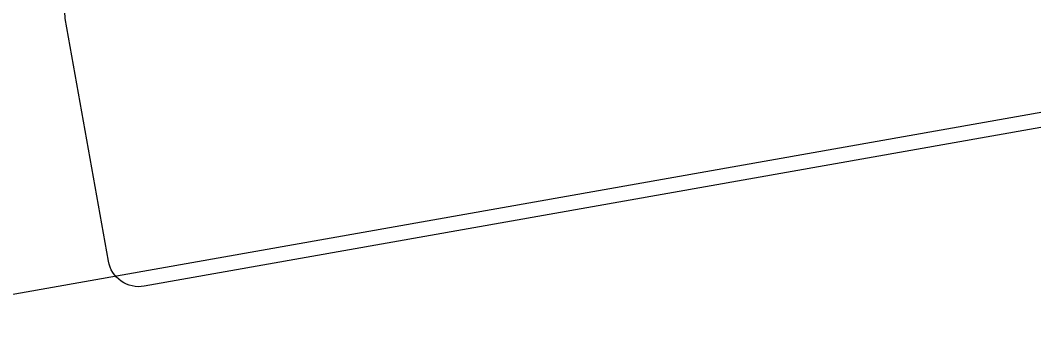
# Model space of a CAD drawing. Header units: millimetres. Extents: x -391859 to 9713180, y -178574 to 166066.
# Drawn here: x -194448.04 to -194438.03, y 106325.97 to 106329.16 of the extents above; entities that cross this region are included whole.
import ezdxf
from ezdxf import colors
from ezdxf.entities.mleader import LeaderData, LeaderLine
from ezdxf.math import Vec2, Vec3

# ---------------------------------------------------------------- set-up
doc = ezdxf.new("R2010")
doc.units = ezdxf.units.MM
doc.header["$MEASUREMENT"] = 0
doc.layers.get('0').update_dxf_attribs({"lineweight": 9})
for name, color, linetype, lineweight in [('_АР ТЕКСТ', 7, 'Continuous', 25), ('АР_Отметки', 7, 'Continuous', 15), ('АР_Размеры', 7, 'Continuous', 9), ('АР_Сущ Несущая стена', 7, 'Continuous', 30)]:
    doc.layers.add(name, color=color, linetype=linetype, lineweight=lineweight)
doc.styles.add('ISOCPEUR', font='isocpeur.ttf', dxfattribs={"width": 0.7})

# ---------------------------------------------------------------- blocks, each defined once
blk = doc.blocks.new('_DotSmall')
at = {"color": 0, "linetype": 'ByBlock', "const_width": 0.5}
blk.add_lwpolyline([(-0.0625, 0, 1), (0.0625, 0, 1)], format="xyb", close=True, dxfattribs=at)

msp = doc.modelspace()

# ---------------------------------------------------------------- linework, layer by layer
at = {"layer": 'АР_Размеры', "lineweight": 0, "ltscale": 100, "transparency": 33554687}
for points in [[(-194468.136, 106360.88), (-194462.352, 106328.244, 0.414326), (-194461.716, 106327.8), (-194460.395, 106328.034, 0.410627), (-194459.949, 106328.663), (-194460.068, 106329.33, 0.492552), (-194460.332, 106329.531), (-194460.83, 106329.442, -0.441111), (-194461.113, 106329.64), (-194461.381, 106331.494, -0.208057), (-194461.101, 106332.35, -0.000016), (-194459.173, 106335.105, -0.439819), (-194457.73, 106335.361, -0.000016), (-194454.973, 106333.436, -0.208057), (-194454.416, 106332.729), (-194454.03, 106330.895, -0.441111), (-194454.228, 106330.613), (-194454.726, 106330.524, 0.492552), (-194454.905, 106330.245), (-194454.787, 106329.578, 0.410627), (-194454.152, 106329.14), (-194452.832, 106329.374, 0.414326), (-194452.387, 106330.01), (-194458.172, 106362.646, 0.523933)], [(-194468.136, 106360.88), (-194462.352, 106328.244, 0.414326), (-194461.716, 106327.8), (-194460.395, 106328.034, 0.410627), (-194459.949, 106328.663), (-194460.068, 106329.33, 0.492552), (-194460.332, 106329.531), (-194460.83, 106329.442, -0.441111), (-194461.113, 106329.64), (-194461.381, 106331.494, -0.208057), (-194461.101, 106332.35, -0.000016), (-194459.173, 106335.105, -0.439819), (-194457.73, 106335.361, -0.000016), (-194454.973, 106333.436, -0.208057), (-194454.416, 106332.729), (-194454.03, 106330.895, -0.441111), (-194454.228, 106330.613), (-194454.726, 106330.524, 0.492552), (-194454.905, 106330.245), (-194454.787, 106329.578, 0.410627), (-194454.152, 106329.14), (-194452.832, 106329.374, 0.414326), (-194452.387, 106330.01), (-194458.172, 106362.646, 0.523933)], [(-194468.136, 106360.88), (-194462.352, 106328.244, 0.414326), (-194461.716, 106327.8), (-194460.395, 106328.034, 0.410627), (-194459.949, 106328.663), (-194460.068, 106329.33, 0.492552), (-194460.332, 106329.531), (-194460.83, 106329.442, -0.441111), (-194461.113, 106329.64), (-194461.381, 106331.494, -0.208057), (-194461.101, 106332.35, -0.000016), (-194459.173, 106335.105, -0.439819), (-194457.73, 106335.361, -0.000016), (-194454.973, 106333.436, -0.208057), (-194454.416, 106332.729), (-194454.03, 106330.895, -0.441111), (-194454.228, 106330.613), (-194454.726, 106330.524, 0.492552), (-194454.905, 106330.245), (-194454.787, 106329.578, 0.410627), (-194454.152, 106329.14), (-194452.832, 106329.374, 0.414326), (-194452.387, 106330.01), (-194458.172, 106362.646, 0.523933)], [(-194468.136, 106360.88), (-194462.352, 106328.244, 0.414326), (-194461.716, 106327.8), (-194460.395, 106328.034, 0.410627), (-194459.949, 106328.663), (-194460.068, 106329.33, 0.492552), (-194460.332, 106329.531), (-194460.83, 106329.442, -0.441111), (-194461.113, 106329.64), (-194461.381, 106331.494, -0.208057), (-194461.101, 106332.35, -0.000016), (-194459.173, 106335.105, -0.439819), (-194457.73, 106335.361, -0.000016), (-194454.973, 106333.436, -0.208057), (-194454.416, 106332.729), (-194454.03, 106330.895, -0.441111), (-194454.228, 106330.613), (-194454.726, 106330.524, 0.492552), (-194454.905, 106330.245), (-194454.787, 106329.578, 0.410627), (-194454.152, 106329.14), (-194452.832, 106329.374, 0.414326), (-194452.387, 106330.01), (-194458.172, 106362.646, 0.523933)], [(-194468.136, 106360.88), (-194462.352, 106328.244, 0.414326), (-194461.716, 106327.8), (-194460.395, 106328.034, 0.410627), (-194459.949, 106328.663), (-194460.068, 106329.33, 0.492552), (-194460.332, 106329.531), (-194460.83, 106329.442, -0.441111), (-194461.113, 106329.64), (-194461.381, 106331.494, -0.208057), (-194461.101, 106332.35, -0.000016), (-194459.173, 106335.105, -0.439819), (-194457.73, 106335.361, -0.000016), (-194454.973, 106333.436, -0.208057), (-194454.416, 106332.729), (-194454.03, 106330.895, -0.441111), (-194454.228, 106330.613), (-194454.726, 106330.524, 0.492552), (-194454.905, 106330.245), (-194454.787, 106329.578, 0.410627), (-194454.152, 106329.14), (-194452.832, 106329.374, 0.414326), (-194452.387, 106330.01), (-194458.172, 106362.646, 0.523933)], [(-194468.136, 106360.88), (-194462.352, 106328.244, 0.414326), (-194461.716, 106327.8), (-194460.395, 106328.034, 0.410627), (-194459.949, 106328.663), (-194460.068, 106329.33, 0.492552), (-194460.332, 106329.531), (-194460.83, 106329.442, -0.441111), (-194461.113, 106329.64), (-194461.381, 106331.494, -0.208057), (-194461.101, 106332.35, -0.000016), (-194459.173, 106335.105, -0.439819), (-194457.73, 106335.361, -0.000016), (-194454.973, 106333.436, -0.208057), (-194454.416, 106332.729), (-194454.03, 106330.895, -0.441111), (-194454.228, 106330.613), (-194454.726, 106330.524, 0.492552), (-194454.905, 106330.245), (-194454.787, 106329.578, 0.410627), (-194454.152, 106329.14), (-194452.832, 106329.374, 0.414326), (-194452.387, 106330.01), (-194458.172, 106362.646, 0.523933)], [(-194468.136, 106360.88), (-194462.352, 106328.244, 0.414326), (-194461.716, 106327.8), (-194460.395, 106328.034, 0.410627), (-194459.949, 106328.663), (-194460.068, 106329.33, 0.492552), (-194460.332, 106329.531), (-194460.83, 106329.442, -0.441111), (-194461.113, 106329.64), (-194461.381, 106331.494, -0.208057), (-194461.101, 106332.35, -0.000016), (-194459.173, 106335.105, -0.439819), (-194457.73, 106335.361, -0.000016), (-194454.973, 106333.436, -0.208057), (-194454.416, 106332.729), (-194454.03, 106330.895, -0.441111), (-194454.228, 106330.613), (-194454.726, 106330.524, 0.492552), (-194454.905, 106330.245), (-194454.787, 106329.578, 0.410627), (-194454.152, 106329.14), (-194452.832, 106329.374, 0.414326), (-194452.387, 106330.01), (-194458.172, 106362.646, 0.523933)], [(-194468.136, 106360.88), (-194462.352, 106328.244, 0.414326), (-194461.716, 106327.8), (-194460.395, 106328.034, 0.410627), (-194459.949, 106328.663), (-194460.068, 106329.33, 0.492552), (-194460.332, 106329.531), (-194460.83, 106329.442, -0.441111), (-194461.113, 106329.64), (-194461.381, 106331.494, -0.208057), (-194461.101, 106332.35, -0.000016), (-194459.173, 106335.105, -0.439819), (-194457.73, 106335.361, -0.000016), (-194454.973, 106333.436, -0.208057), (-194454.416, 106332.729), (-194454.03, 106330.895, -0.441111), (-194454.228, 106330.613), (-194454.726, 106330.524, 0.492552), (-194454.905, 106330.245), (-194454.787, 106329.578, 0.410627), (-194454.152, 106329.14), (-194452.832, 106329.374, 0.414326), (-194452.387, 106330.01), (-194458.172, 106362.646, 0.523933)], [(-194468.136, 106360.88), (-194462.352, 106328.244, 0.414326), (-194461.716, 106327.8), (-194460.395, 106328.034, 0.410627), (-194459.949, 106328.663), (-194460.068, 106329.33, 0.492552), (-194460.332, 106329.531), (-194460.83, 106329.442, -0.441111), (-194461.113, 106329.64), (-194461.381, 106331.494, -0.208057), (-194461.101, 106332.35, -0.000016), (-194459.173, 106335.105, -0.439819), (-194457.73, 106335.361, -0.000016), (-194454.973, 106333.436, -0.208057), (-194454.416, 106332.729), (-194454.03, 106330.895, -0.441111), (-194454.228, 106330.613), (-194454.726, 106330.524, 0.492552), (-194454.905, 106330.245), (-194454.787, 106329.578, 0.410627), (-194454.152, 106329.14), (-194452.832, 106329.374, 0.414326), (-194452.387, 106330.01), (-194458.172, 106362.646, 0.523933)], [(-194468.136, 106360.88), (-194462.352, 106328.244, 0.414326), (-194461.716, 106327.8), (-194460.395, 106328.034, 0.410627), (-194459.949, 106328.663), (-194460.068, 106329.33, 0.492552), (-194460.332, 106329.531), (-194460.83, 106329.442, -0.441111), (-194461.113, 106329.64), (-194461.381, 106331.494, -0.208057), (-194461.101, 106332.35, -0.000016), (-194459.173, 106335.105, -0.439819), (-194457.73, 106335.361, -0.000016), (-194454.973, 106333.436, -0.208057), (-194454.416, 106332.729), (-194454.03, 106330.895, -0.441111), (-194454.228, 106330.613), (-194454.726, 106330.524, 0.492552), (-194454.905, 106330.245), (-194454.787, 106329.578, 0.410627), (-194454.152, 106329.14), (-194452.832, 106329.374, 0.414326), (-194452.387, 106330.01), (-194458.172, 106362.646, 0.523933)], [(-194468.136, 106360.88), (-194462.352, 106328.244, 0.414326), (-194461.716, 106327.8), (-194460.395, 106328.034, 0.410627), (-194459.949, 106328.663), (-194460.068, 106329.33, 0.492552), (-194460.332, 106329.531), (-194460.83, 106329.442, -0.441111), (-194461.113, 106329.64), (-194461.381, 106331.494, -0.208057), (-194461.101, 106332.35, -0.000016), (-194459.173, 106335.105, -0.439819), (-194457.73, 106335.361, -0.000016), (-194454.973, 106333.436, -0.208057), (-194454.416, 106332.729), (-194454.03, 106330.895, -0.441111), (-194454.228, 106330.613), (-194454.726, 106330.524, 0.492552), (-194454.905, 106330.245), (-194454.787, 106329.578, 0.410627), (-194454.152, 106329.14), (-194452.832, 106329.374, 0.414326), (-194452.387, 106330.01), (-194458.172, 106362.646, 0.523933)], [(-194468.136, 106360.88), (-194462.352, 106328.244, 0.414326), (-194461.716, 106327.8), (-194460.395, 106328.034, 0.410627), (-194459.949, 106328.663), (-194460.068, 106329.33, 0.492552), (-194460.332, 106329.531), (-194460.83, 106329.442, -0.441111), (-194461.113, 106329.64), (-194461.381, 106331.494, -0.208057), (-194461.101, 106332.35, -0.000016), (-194459.173, 106335.105, -0.439819), (-194457.73, 106335.361, -0.000016), (-194454.973, 106333.436, -0.208057), (-194454.416, 106332.729), (-194454.03, 106330.895, -0.441111), (-194454.228, 106330.613), (-194454.726, 106330.524, 0.492552), (-194454.905, 106330.245), (-194454.787, 106329.578, 0.410627), (-194454.152, 106329.14), (-194452.832, 106329.374, 0.414326), (-194452.387, 106330.01), (-194458.172, 106362.646, 0.523933)], [(-194468.136, 106360.88), (-194462.352, 106328.244, 0.414326), (-194461.716, 106327.8), (-194460.395, 106328.034, 0.410627), (-194459.949, 106328.663), (-194460.068, 106329.33, 0.492552), (-194460.332, 106329.531), (-194460.83, 106329.442, -0.441111), (-194461.113, 106329.64), (-194461.381, 106331.494, -0.208057), (-194461.101, 106332.35, -0.000016), (-194459.173, 106335.105, -0.439819), (-194457.73, 106335.361, -0.000016), (-194454.973, 106333.436, -0.208057), (-194454.416, 106332.729), (-194454.03, 106330.895, -0.441111), (-194454.228, 106330.613), (-194454.726, 106330.524, 0.492552), (-194454.905, 106330.245), (-194454.787, 106329.578, 0.410627), (-194454.152, 106329.14), (-194452.832, 106329.374, 0.414326), (-194452.387, 106330.01), (-194458.172, 106362.646, 0.523933)], [(-194468.136, 106360.88), (-194462.352, 106328.244, 0.414326), (-194461.716, 106327.8), (-194460.395, 106328.034, 0.410627), (-194459.949, 106328.663), (-194460.068, 106329.33, 0.492552), (-194460.332, 106329.531), (-194460.83, 106329.442, -0.441111), (-194461.113, 106329.64), (-194461.381, 106331.494, -0.208057), (-194461.101, 106332.35, -0.000016), (-194459.173, 106335.105, -0.439819), (-194457.73, 106335.361, -0.000016), (-194454.973, 106333.436, -0.208057), (-194454.416, 106332.729), (-194454.03, 106330.895, -0.441111), (-194454.228, 106330.613), (-194454.726, 106330.524, 0.492552), (-194454.905, 106330.245), (-194454.787, 106329.578, 0.410627), (-194454.152, 106329.14), (-194452.832, 106329.374, 0.414326), (-194452.387, 106330.01), (-194458.172, 106362.646, 0.523933)], [(-194468.136, 106360.88), (-194462.352, 106328.244, 0.414326), (-194461.716, 106327.8), (-194460.395, 106328.034, 0.410627), (-194459.949, 106328.663), (-194460.068, 106329.33, 0.492552), (-194460.332, 106329.531), (-194460.83, 106329.442, -0.441111), (-194461.113, 106329.64), (-194461.381, 106331.494, -0.208057), (-194461.101, 106332.35, -0.000016), (-194459.173, 106335.105, -0.439819), (-194457.73, 106335.361, -0.000016), (-194454.973, 106333.436, -0.208057), (-194454.416, 106332.729), (-194454.03, 106330.895, -0.441111), (-194454.228, 106330.613), (-194454.726, 106330.524, 0.492552), (-194454.905, 106330.245), (-194454.787, 106329.578, 0.410627), (-194454.152, 106329.14), (-194452.832, 106329.374, 0.414326), (-194452.387, 106330.01), (-194458.172, 106362.646, 0.523933)], [(-194468.136, 106360.88), (-194462.352, 106328.244, 0.414326), (-194461.716, 106327.8), (-194460.395, 106328.034, 0.410627), (-194459.949, 106328.663), (-194460.068, 106329.33, 0.492552), (-194460.332, 106329.531), (-194460.83, 106329.442, -0.441111), (-194461.113, 106329.64), (-194461.381, 106331.494, -0.208057), (-194461.101, 106332.35, -0.000016), (-194459.173, 106335.105, -0.439819), (-194457.73, 106335.361, -0.000016), (-194454.973, 106333.436, -0.208057), (-194454.416, 106332.729), (-194454.03, 106330.895, -0.441111), (-194454.228, 106330.613), (-194454.726, 106330.524, 0.492552), (-194454.905, 106330.245), (-194454.787, 106329.578, 0.410627), (-194454.152, 106329.14), (-194452.832, 106329.374, 0.414326), (-194452.387, 106330.01), (-194458.172, 106362.646, 0.523933)], [(-194468.136, 106360.88), (-194462.352, 106328.244, 0.414326), (-194461.716, 106327.8), (-194460.395, 106328.034, 0.410627), (-194459.949, 106328.663), (-194460.068, 106329.33, 0.492552), (-194460.332, 106329.531), (-194460.83, 106329.442, -0.441111), (-194461.113, 106329.64), (-194461.381, 106331.494, -0.208057), (-194461.101, 106332.35, -0.000016), (-194459.173, 106335.105, -0.439819), (-194457.73, 106335.361, -0.000016), (-194454.973, 106333.436, -0.208057), (-194454.416, 106332.729), (-194454.03, 106330.895, -0.441111), (-194454.228, 106330.613), (-194454.726, 106330.524, 0.492552), (-194454.905, 106330.245), (-194454.787, 106329.578, 0.410627), (-194454.152, 106329.14), (-194452.832, 106329.374, 0.414326), (-194452.387, 106330.01), (-194458.172, 106362.646, 0.523933)], [(-194468.136, 106360.88), (-194462.352, 106328.244, 0.414326), (-194461.716, 106327.8), (-194460.395, 106328.034, 0.410627), (-194459.949, 106328.663), (-194460.068, 106329.33, 0.492552), (-194460.332, 106329.531), (-194460.83, 106329.442, -0.441111), (-194461.113, 106329.64), (-194461.381, 106331.494, -0.208057), (-194461.101, 106332.35, -0.000016), (-194459.173, 106335.105, -0.439819), (-194457.73, 106335.361, -0.000016), (-194454.973, 106333.436, -0.208057), (-194454.416, 106332.729), (-194454.03, 106330.895, -0.441111), (-194454.228, 106330.613), (-194454.726, 106330.524, 0.492552), (-194454.905, 106330.245), (-194454.787, 106329.578, 0.410627), (-194454.152, 106329.14), (-194452.832, 106329.374, 0.414326), (-194452.387, 106330.01), (-194458.172, 106362.646, 0.523933)], [(-194468.136, 106360.88), (-194462.352, 106328.244, 0.414326), (-194461.716, 106327.8), (-194460.395, 106328.034, 0.410627), (-194459.949, 106328.663), (-194460.068, 106329.33, 0.492552), (-194460.332, 106329.531), (-194460.83, 106329.442, -0.441111), (-194461.113, 106329.64), (-194461.381, 106331.494, -0.208057), (-194461.101, 106332.35, -0.000016), (-194459.173, 106335.105, -0.439819), (-194457.73, 106335.361, -0.000016), (-194454.973, 106333.436, -0.208057), (-194454.416, 106332.729), (-194454.03, 106330.895, -0.441111), (-194454.228, 106330.613), (-194454.726, 106330.524, 0.492552), (-194454.905, 106330.245), (-194454.787, 106329.578, 0.410627), (-194454.152, 106329.14), (-194452.832, 106329.374, 0.414326), (-194452.387, 106330.01), (-194458.172, 106362.646, 0.523933)], [(-194468.136, 106360.88), (-194462.352, 106328.244, 0.414326), (-194461.716, 106327.8), (-194460.395, 106328.034, 0.410627), (-194459.949, 106328.663), (-194460.068, 106329.33, 0.492552), (-194460.332, 106329.531), (-194460.83, 106329.442, -0.441111), (-194461.113, 106329.64), (-194461.381, 106331.494, -0.208057), (-194461.101, 106332.35, -0.000016), (-194459.173, 106335.105, -0.439819), (-194457.73, 106335.361, -0.000016), (-194454.973, 106333.436, -0.208057), (-194454.416, 106332.729), (-194454.03, 106330.895, -0.441111), (-194454.228, 106330.613), (-194454.726, 106330.524, 0.492552), (-194454.905, 106330.245), (-194454.787, 106329.578, 0.410627), (-194454.152, 106329.14), (-194452.832, 106329.374, 0.414326), (-194452.387, 106330.01), (-194458.172, 106362.646, 0.523933)], [(-194468.136, 106360.88), (-194462.352, 106328.244, 0.414326), (-194461.716, 106327.8), (-194460.395, 106328.034, 0.410627), (-194459.949, 106328.663), (-194460.068, 106329.33, 0.492552), (-194460.332, 106329.531), (-194460.83, 106329.442, -0.441111), (-194461.113, 106329.64), (-194461.381, 106331.494, -0.208057), (-194461.101, 106332.35, -0.000016), (-194459.173, 106335.105, -0.439819), (-194457.73, 106335.361, -0.000016), (-194454.973, 106333.436, -0.208057), (-194454.416, 106332.729), (-194454.03, 106330.895, -0.441111), (-194454.228, 106330.613), (-194454.726, 106330.524, 0.492552), (-194454.905, 106330.245), (-194454.787, 106329.578, 0.410627), (-194454.152, 106329.14), (-194452.832, 106329.374, 0.414326), (-194452.387, 106330.01), (-194458.172, 106362.646, 0.523933)], [(-194468.136, 106360.88), (-194462.352, 106328.244, 0.414326), (-194461.716, 106327.8), (-194460.395, 106328.034, 0.410627), (-194459.949, 106328.663), (-194460.068, 106329.33, 0.492552), (-194460.332, 106329.531), (-194460.83, 106329.442, -0.441111), (-194461.113, 106329.64), (-194461.381, 106331.494, -0.208057), (-194461.101, 106332.35, -0.000016), (-194459.173, 106335.105, -0.439819), (-194457.73, 106335.361, -0.000016), (-194454.973, 106333.436, -0.208057), (-194454.416, 106332.729), (-194454.03, 106330.895, -0.441111), (-194454.228, 106330.613), (-194454.726, 106330.524, 0.492552), (-194454.905, 106330.245), (-194454.787, 106329.578, 0.410627), (-194454.152, 106329.14), (-194452.832, 106329.374, 0.414326), (-194452.387, 106330.01), (-194458.172, 106362.646, 0.523933)], [(-194468.136, 106360.88), (-194462.352, 106328.244, 0.414326), (-194461.716, 106327.8), (-194460.395, 106328.034, 0.410627), (-194459.949, 106328.663), (-194460.068, 106329.33, 0.492552), (-194460.332, 106329.531), (-194460.83, 106329.442, -0.441111), (-194461.113, 106329.64), (-194461.381, 106331.494, -0.208057), (-194461.101, 106332.35, -0.000016), (-194459.173, 106335.105, -0.439819), (-194457.73, 106335.361, -0.000016), (-194454.973, 106333.436, -0.208057), (-194454.416, 106332.729), (-194454.03, 106330.895, -0.441111), (-194454.228, 106330.613), (-194454.726, 106330.524, 0.492552), (-194454.905, 106330.245), (-194454.787, 106329.578, 0.410627), (-194454.152, 106329.14), (-194452.832, 106329.374, 0.414326), (-194452.387, 106330.01), (-194458.172, 106362.646, 0.523933)], [(-194468.136, 106360.88), (-194462.352, 106328.244, 0.414326), (-194461.716, 106327.8), (-194460.395, 106328.034, 0.410627), (-194459.949, 106328.663), (-194460.068, 106329.33, 0.492552), (-194460.332, 106329.531), (-194460.83, 106329.442, -0.441111), (-194461.113, 106329.64), (-194461.381, 106331.494, -0.208057), (-194461.101, 106332.35, -0.000016), (-194459.173, 106335.105, -0.439819), (-194457.73, 106335.361, -0.000016), (-194454.973, 106333.436, -0.208057), (-194454.416, 106332.729), (-194454.03, 106330.895, -0.441111), (-194454.228, 106330.613), (-194454.726, 106330.524, 0.492552), (-194454.905, 106330.245), (-194454.787, 106329.578, 0.410627), (-194454.152, 106329.14), (-194452.832, 106329.374, 0.414326), (-194452.387, 106330.01), (-194458.172, 106362.646, 0.523933)], [(-194468.136, 106360.88), (-194462.352, 106328.244, 0.414326), (-194461.716, 106327.8), (-194460.395, 106328.034, 0.410627), (-194459.949, 106328.663), (-194460.068, 106329.33, 0.492552), (-194460.332, 106329.531), (-194460.83, 106329.442, -0.441111), (-194461.113, 106329.64), (-194461.381, 106331.494, -0.208057), (-194461.101, 106332.35, -0.000016), (-194459.173, 106335.105, -0.439819), (-194457.73, 106335.361, -0.000016), (-194454.973, 106333.436, -0.208057), (-194454.416, 106332.729), (-194454.03, 106330.895, -0.441111), (-194454.228, 106330.613), (-194454.726, 106330.524, 0.492552), (-194454.905, 106330.245), (-194454.787, 106329.578, 0.410627), (-194454.152, 106329.14), (-194452.832, 106329.374, 0.414326), (-194452.387, 106330.01), (-194458.172, 106362.646, 0.523933)], [(-194468.136, 106360.88), (-194462.352, 106328.244, 0.414326), (-194461.716, 106327.8), (-194460.395, 106328.034, 0.410627), (-194459.949, 106328.663), (-194460.068, 106329.33, 0.492552), (-194460.332, 106329.531), (-194460.83, 106329.442, -0.441111), (-194461.113, 106329.64), (-194461.381, 106331.494, -0.208057), (-194461.101, 106332.35, -0.000016), (-194459.173, 106335.105, -0.439819), (-194457.73, 106335.361, -0.000016), (-194454.973, 106333.436, -0.208057), (-194454.416, 106332.729), (-194454.03, 106330.895, -0.441111), (-194454.228, 106330.613), (-194454.726, 106330.524, 0.492552), (-194454.905, 106330.245), (-194454.787, 106329.578, 0.410627), (-194454.152, 106329.14), (-194452.832, 106329.374, 0.414326), (-194452.387, 106330.01), (-194458.172, 106362.646, 0.523933)], [(-194468.136, 106360.88), (-194462.352, 106328.244, 0.414326), (-194461.716, 106327.8), (-194460.395, 106328.034, 0.410627), (-194459.949, 106328.663), (-194460.068, 106329.33, 0.492552), (-194460.332, 106329.531), (-194460.83, 106329.442, -0.441111), (-194461.113, 106329.64), (-194461.381, 106331.494, -0.208057), (-194461.101, 106332.35, -0.000016), (-194459.173, 106335.105, -0.439819), (-194457.73, 106335.361, -0.000016), (-194454.973, 106333.436, -0.208057), (-194454.416, 106332.729), (-194454.03, 106330.895, -0.441111), (-194454.228, 106330.613), (-194454.726, 106330.524, 0.492552), (-194454.905, 106330.245), (-194454.787, 106329.578, 0.410627), (-194454.152, 106329.14), (-194452.832, 106329.374, 0.414326), (-194452.387, 106330.01), (-194458.172, 106362.646, 0.523933)], [(-194468.136, 106360.88), (-194462.352, 106328.244, 0.414326), (-194461.716, 106327.8), (-194460.395, 106328.034, 0.410627), (-194459.949, 106328.663), (-194460.068, 106329.33, 0.492552), (-194460.332, 106329.531), (-194460.83, 106329.442, -0.441111), (-194461.113, 106329.64), (-194461.381, 106331.494, -0.208057), (-194461.101, 106332.35, -0.000016), (-194459.173, 106335.105, -0.439819), (-194457.73, 106335.361, -0.000016), (-194454.973, 106333.436, -0.208057), (-194454.416, 106332.729), (-194454.03, 106330.895, -0.441111), (-194454.228, 106330.613), (-194454.726, 106330.524, 0.492552), (-194454.905, 106330.245), (-194454.787, 106329.578, 0.410627), (-194454.152, 106329.14), (-194452.832, 106329.374, 0.414326), (-194452.387, 106330.01), (-194458.172, 106362.646, 0.523933)], [(-194468.136, 106360.88), (-194462.352, 106328.244, 0.414326), (-194461.716, 106327.8), (-194460.395, 106328.034, 0.410627), (-194459.949, 106328.663), (-194460.068, 106329.33, 0.492552), (-194460.332, 106329.531), (-194460.83, 106329.442, -0.441111), (-194461.113, 106329.64), (-194461.381, 106331.494, -0.208057), (-194461.101, 106332.35, -0.000016), (-194459.173, 106335.105, -0.439819), (-194457.73, 106335.361, -0.000016), (-194454.973, 106333.436, -0.208057), (-194454.416, 106332.729), (-194454.03, 106330.895, -0.441111), (-194454.228, 106330.613), (-194454.726, 106330.524, 0.492552), (-194454.905, 106330.245), (-194454.787, 106329.578, 0.410627), (-194454.152, 106329.14), (-194452.832, 106329.374, 0.414326), (-194452.387, 106330.01), (-194458.172, 106362.646, 0.523933)], [(-194468.136, 106360.88), (-194462.352, 106328.244, 0.414326), (-194461.716, 106327.8), (-194460.395, 106328.034, 0.410627), (-194459.949, 106328.663), (-194460.068, 106329.33, 0.492552), (-194460.332, 106329.531), (-194460.83, 106329.442, -0.441111), (-194461.113, 106329.64), (-194461.381, 106331.494, -0.208057), (-194461.101, 106332.35, -0.000016), (-194459.173, 106335.105, -0.439819), (-194457.73, 106335.361, -0.000016), (-194454.973, 106333.436, -0.208057), (-194454.416, 106332.729), (-194454.03, 106330.895, -0.441111), (-194454.228, 106330.613), (-194454.726, 106330.524, 0.492552), (-194454.905, 106330.245), (-194454.787, 106329.578, 0.410627), (-194454.152, 106329.14), (-194452.832, 106329.374, 0.414326), (-194452.387, 106330.01), (-194458.172, 106362.646, 0.523933)], [(-194468.136, 106360.88), (-194462.352, 106328.244, 0.414326), (-194461.716, 106327.8), (-194460.395, 106328.034, 0.410627), (-194459.949, 106328.663), (-194460.068, 106329.33, 0.492552), (-194460.332, 106329.531), (-194460.83, 106329.442, -0.441111), (-194461.113, 106329.64), (-194461.381, 106331.494, -0.208057), (-194461.101, 106332.35, -0.000016), (-194459.173, 106335.105, -0.439819), (-194457.73, 106335.361, -0.000016), (-194454.973, 106333.436, -0.208057), (-194454.416, 106332.729), (-194454.03, 106330.895, -0.441111), (-194454.228, 106330.613), (-194454.726, 106330.524, 0.492552), (-194454.905, 106330.245), (-194454.787, 106329.578, 0.410627), (-194454.152, 106329.14), (-194452.832, 106329.374, 0.414326), (-194452.387, 106330.01), (-194458.172, 106362.646, 0.523933)], [(-194468.136, 106360.88), (-194462.352, 106328.244, 0.414326), (-194461.716, 106327.8), (-194460.395, 106328.034, 0.410627), (-194459.949, 106328.663), (-194460.068, 106329.33, 0.492552), (-194460.332, 106329.531), (-194460.83, 106329.442, -0.441111), (-194461.113, 106329.64), (-194461.381, 106331.494, -0.208057), (-194461.101, 106332.35, -0.000016), (-194459.173, 106335.105, -0.439819), (-194457.73, 106335.361, -0.000016), (-194454.973, 106333.436, -0.208057), (-194454.416, 106332.729), (-194454.03, 106330.895, -0.441111), (-194454.228, 106330.613), (-194454.726, 106330.524, 0.492552), (-194454.905, 106330.245), (-194454.787, 106329.578, 0.410627), (-194454.152, 106329.14), (-194452.832, 106329.374, 0.414326), (-194452.387, 106330.01), (-194458.172, 106362.646, 0.523933)], [(-194468.136, 106360.88), (-194462.352, 106328.244, 0.414326), (-194461.716, 106327.8), (-194460.395, 106328.034, 0.410627), (-194459.949, 106328.663), (-194460.068, 106329.33, 0.492552), (-194460.332, 106329.531), (-194460.83, 106329.442, -0.441111), (-194461.113, 106329.64), (-194461.381, 106331.494, -0.208057), (-194461.101, 106332.35, -0.000016), (-194459.173, 106335.105, -0.439819), (-194457.73, 106335.361, -0.000016), (-194454.973, 106333.436, -0.208057), (-194454.416, 106332.729), (-194454.03, 106330.895, -0.441111), (-194454.228, 106330.613), (-194454.726, 106330.524, 0.492552), (-194454.905, 106330.245), (-194454.787, 106329.578, 0.410627), (-194454.152, 106329.14), (-194452.832, 106329.374, 0.414326), (-194452.387, 106330.01), (-194458.172, 106362.646, 0.523933)], [(-194468.136, 106360.88), (-194462.352, 106328.244, 0.414326), (-194461.716, 106327.8), (-194460.395, 106328.034, 0.410627), (-194459.949, 106328.663), (-194460.068, 106329.33, 0.492552), (-194460.332, 106329.531), (-194460.83, 106329.442, -0.441111), (-194461.113, 106329.64), (-194461.381, 106331.494, -0.208057), (-194461.101, 106332.35, -0.000016), (-194459.173, 106335.105, -0.439819), (-194457.73, 106335.361, -0.000016), (-194454.973, 106333.436, -0.208057), (-194454.416, 106332.729), (-194454.03, 106330.895, -0.441111), (-194454.228, 106330.613), (-194454.726, 106330.524, 0.492552), (-194454.905, 106330.245), (-194454.787, 106329.578, 0.410627), (-194454.152, 106329.14), (-194452.832, 106329.374, 0.414326), (-194452.387, 106330.01), (-194458.172, 106362.646, 0.523933)], [(-194468.136, 106360.88), (-194462.352, 106328.244, 0.414326), (-194461.716, 106327.8), (-194460.395, 106328.034, 0.410627), (-194459.949, 106328.663), (-194460.068, 106329.33, 0.492552), (-194460.332, 106329.531), (-194460.83, 106329.442, -0.441111), (-194461.113, 106329.64), (-194461.381, 106331.494, -0.208057), (-194461.101, 106332.35, -0.000016), (-194459.173, 106335.105, -0.439819), (-194457.73, 106335.361, -0.000016), (-194454.973, 106333.436, -0.208057), (-194454.416, 106332.729), (-194454.03, 106330.895, -0.441111), (-194454.228, 106330.613), (-194454.726, 106330.524, 0.492552), (-194454.905, 106330.245), (-194454.787, 106329.578, 0.410627), (-194454.152, 106329.14), (-194452.832, 106329.374, 0.414326), (-194452.387, 106330.01), (-194458.172, 106362.646, 0.523933)], [(-194468.136, 106360.88), (-194462.352, 106328.244, 0.414326), (-194461.716, 106327.8), (-194460.395, 106328.034, 0.410627), (-194459.949, 106328.663), (-194460.068, 106329.33, 0.492552), (-194460.332, 106329.531), (-194460.83, 106329.442, -0.441111), (-194461.113, 106329.64), (-194461.381, 106331.494, -0.208057), (-194461.101, 106332.35, -0.000016), (-194459.173, 106335.105, -0.439819), (-194457.73, 106335.361, -0.000016), (-194454.973, 106333.436, -0.208057), (-194454.416, 106332.729), (-194454.03, 106330.895, -0.441111), (-194454.228, 106330.613), (-194454.726, 106330.524, 0.492552), (-194454.905, 106330.245), (-194454.787, 106329.578, 0.410627), (-194454.152, 106329.14), (-194452.832, 106329.374, 0.414326), (-194452.387, 106330.01), (-194458.172, 106362.646, 0.523933)], [(-194468.136, 106360.88), (-194462.352, 106328.244, 0.414326), (-194461.716, 106327.8), (-194460.395, 106328.034, 0.410627), (-194459.949, 106328.663), (-194460.068, 106329.33, 0.492552), (-194460.332, 106329.531), (-194460.83, 106329.442, -0.441111), (-194461.113, 106329.64), (-194461.381, 106331.494, -0.208057), (-194461.101, 106332.35, -0.000016), (-194459.173, 106335.105, -0.439819), (-194457.73, 106335.361, -0.000016), (-194454.973, 106333.436, -0.208057), (-194454.416, 106332.729), (-194454.03, 106330.895, -0.441111), (-194454.228, 106330.613), (-194454.726, 106330.524, 0.492552), (-194454.905, 106330.245), (-194454.787, 106329.578, 0.410627), (-194454.152, 106329.14), (-194452.832, 106329.374, 0.414326), (-194452.387, 106330.01), (-194458.172, 106362.646, 0.523933)], [(-194468.136, 106360.88), (-194462.352, 106328.244, 0.414326), (-194461.716, 106327.8), (-194460.395, 106328.034, 0.410627), (-194459.949, 106328.663), (-194460.068, 106329.33, 0.492552), (-194460.332, 106329.531), (-194460.83, 106329.442, -0.441111), (-194461.113, 106329.64), (-194461.381, 106331.494, -0.208057), (-194461.101, 106332.35, -0.000016), (-194459.173, 106335.105, -0.439819), (-194457.73, 106335.361, -0.000016), (-194454.973, 106333.436, -0.208057), (-194454.416, 106332.729), (-194454.03, 106330.895, -0.441111), (-194454.228, 106330.613), (-194454.726, 106330.524, 0.492552), (-194454.905, 106330.245), (-194454.787, 106329.578, 0.410627), (-194454.152, 106329.14), (-194452.832, 106329.374, 0.414326), (-194452.387, 106330.01), (-194458.172, 106362.646, 0.523933)], [(-194468.136, 106360.88), (-194462.352, 106328.244, 0.414326), (-194461.716, 106327.8), (-194460.395, 106328.034, 0.410627), (-194459.949, 106328.663), (-194460.068, 106329.33, 0.492552), (-194460.332, 106329.531), (-194460.83, 106329.442, -0.441111), (-194461.113, 106329.64), (-194461.381, 106331.494, -0.208057), (-194461.101, 106332.35, -0.000016), (-194459.173, 106335.105, -0.439819), (-194457.73, 106335.361, -0.000016), (-194454.973, 106333.436, -0.208057), (-194454.416, 106332.729), (-194454.03, 106330.895, -0.441111), (-194454.228, 106330.613), (-194454.726, 106330.524, 0.492552), (-194454.905, 106330.245), (-194454.787, 106329.578, 0.410627), (-194454.152, 106329.14), (-194452.832, 106329.374, 0.414326), (-194452.387, 106330.01), (-194458.172, 106362.646, 0.523933)], [(-194468.136, 106360.88), (-194462.352, 106328.244, 0.414326), (-194461.716, 106327.8), (-194460.395, 106328.034, 0.410627), (-194459.949, 106328.663), (-194460.068, 106329.33, 0.492552), (-194460.332, 106329.531), (-194460.83, 106329.442, -0.441111), (-194461.113, 106329.64), (-194461.381, 106331.494, -0.208057), (-194461.101, 106332.35, -0.000016), (-194459.173, 106335.105, -0.439819), (-194457.73, 106335.361, -0.000016), (-194454.973, 106333.436, -0.208057), (-194454.416, 106332.729), (-194454.03, 106330.895, -0.441111), (-194454.228, 106330.613), (-194454.726, 106330.524, 0.492552), (-194454.905, 106330.245), (-194454.787, 106329.578, 0.410627), (-194454.152, 106329.14), (-194452.832, 106329.374, 0.414326), (-194452.387, 106330.01), (-194458.172, 106362.646, 0.523933)], [(-194437.64, 106328.153), (-194446.814, 106326.527, -0.414362), (-194447.167, 106326.774), (-194447.593, 106329.175, -0.151171), (-194447.57, 106329.353), (-194447.182, 106329.588, -0.035408), (-194439.794, 106330.898), (-194439.186, 106330.263, 0.527868), (-194438.69, 106330.35), (-194438.338, 106331.156, -0.527868), (-194437.842, 106331.244)], [(-194437.64, 106328.153), (-194446.814, 106326.527, -0.414362), (-194447.167, 106326.774), (-194447.593, 106329.175, -0.151171), (-194447.57, 106329.353), (-194447.182, 106329.588, -0.035408), (-194439.794, 106330.898), (-194439.186, 106330.263, 0.527868), (-194438.69, 106330.35), (-194438.338, 106331.156, -0.527868), (-194437.842, 106331.244)], [(-194437.64, 106328.153), (-194446.814, 106326.527, -0.414362), (-194447.167, 106326.774), (-194447.593, 106329.175, -0.151171), (-194447.57, 106329.353), (-194447.182, 106329.588, -0.035408), (-194439.794, 106330.898), (-194439.186, 106330.263, 0.527868), (-194438.69, 106330.35), (-194438.338, 106331.156, -0.527868), (-194437.842, 106331.244)], [(-194437.64, 106328.153), (-194446.814, 106326.527, -0.414362), (-194447.167, 106326.774), (-194447.593, 106329.175, -0.151171), (-194447.57, 106329.353), (-194447.182, 106329.588, -0.035408), (-194439.794, 106330.898), (-194439.186, 106330.263, 0.527868), (-194438.69, 106330.35), (-194438.338, 106331.156, -0.527868), (-194437.842, 106331.244)], [(-194437.64, 106328.153), (-194446.814, 106326.527, -0.414362), (-194447.167, 106326.774), (-194447.593, 106329.175, -0.151171), (-194447.57, 106329.353), (-194447.182, 106329.588, -0.035408), (-194439.794, 106330.898), (-194439.186, 106330.263, 0.527868), (-194438.69, 106330.35), (-194438.338, 106331.156, -0.527868), (-194437.842, 106331.244)], [(-194437.64, 106328.153), (-194446.814, 106326.527, -0.414362), (-194447.167, 106326.774), (-194447.593, 106329.175, -0.151171), (-194447.57, 106329.353), (-194447.182, 106329.588, -0.035408), (-194439.794, 106330.898), (-194439.186, 106330.263, 0.527868), (-194438.69, 106330.35), (-194438.338, 106331.156, -0.527868), (-194437.842, 106331.244)], [(-194437.64, 106328.153), (-194446.814, 106326.527, -0.414362), (-194447.167, 106326.774), (-194447.593, 106329.175, -0.151171), (-194447.57, 106329.353), (-194447.182, 106329.588, -0.035408), (-194439.794, 106330.898), (-194439.186, 106330.263, 0.527868), (-194438.69, 106330.35), (-194438.338, 106331.156, -0.527868), (-194437.842, 106331.244)], [(-194437.64, 106328.153), (-194446.814, 106326.527, -0.414362), (-194447.167, 106326.774), (-194447.593, 106329.175, -0.151171), (-194447.57, 106329.353), (-194447.182, 106329.588, -0.035408), (-194439.794, 106330.898), (-194439.186, 106330.263, 0.527868), (-194438.69, 106330.35), (-194438.338, 106331.156, -0.527868), (-194437.842, 106331.244)], [(-194437.64, 106328.153), (-194446.814, 106326.527, -0.414362), (-194447.167, 106326.774), (-194447.593, 106329.175, -0.151171), (-194447.57, 106329.353), (-194447.182, 106329.588, -0.035408), (-194439.794, 106330.898), (-194439.186, 106330.263, 0.527868), (-194438.69, 106330.35), (-194438.338, 106331.156, -0.527868), (-194437.842, 106331.244)], [(-194437.64, 106328.153), (-194446.814, 106326.527, -0.414362), (-194447.167, 106326.774), (-194447.593, 106329.175, -0.151171), (-194447.57, 106329.353), (-194447.182, 106329.588, -0.035408), (-194439.794, 106330.898), (-194439.186, 106330.263, 0.527868), (-194438.69, 106330.35), (-194438.338, 106331.156, -0.527868), (-194437.842, 106331.244)], [(-194437.64, 106328.153), (-194446.814, 106326.527, -0.414362), (-194447.167, 106326.774), (-194447.593, 106329.175, -0.151171), (-194447.57, 106329.353), (-194447.182, 106329.588, -0.035408), (-194439.794, 106330.898), (-194439.186, 106330.263, 0.527868), (-194438.69, 106330.35), (-194438.338, 106331.156, -0.527868), (-194437.842, 106331.244)], [(-194437.64, 106328.153), (-194446.814, 106326.527, -0.414362), (-194447.167, 106326.774), (-194447.593, 106329.175, -0.151171), (-194447.57, 106329.353), (-194447.182, 106329.588, -0.035408), (-194439.794, 106330.898), (-194439.186, 106330.263, 0.527868), (-194438.69, 106330.35), (-194438.338, 106331.156, -0.527868), (-194437.842, 106331.244)], [(-194437.64, 106328.153), (-194446.814, 106326.527, -0.414362), (-194447.167, 106326.774), (-194447.593, 106329.175, -0.151171), (-194447.57, 106329.353), (-194447.182, 106329.588, -0.035408), (-194439.794, 106330.898), (-194439.186, 106330.263, 0.527868), (-194438.69, 106330.35), (-194438.338, 106331.156, -0.527868), (-194437.842, 106331.244)], [(-194437.64, 106328.153), (-194446.814, 106326.527, -0.414362), (-194447.167, 106326.774), (-194447.593, 106329.175, -0.151171), (-194447.57, 106329.353), (-194447.182, 106329.588, -0.035408), (-194439.794, 106330.898), (-194439.186, 106330.263, 0.527868), (-194438.69, 106330.35), (-194438.338, 106331.156, -0.527868), (-194437.842, 106331.244)], [(-194437.64, 106328.153), (-194446.814, 106326.527, -0.414362), (-194447.167, 106326.774), (-194447.593, 106329.175, -0.151171), (-194447.57, 106329.353), (-194447.182, 106329.588, -0.035408), (-194439.794, 106330.898), (-194439.186, 106330.263, 0.527868), (-194438.69, 106330.35), (-194438.338, 106331.156, -0.527868), (-194437.842, 106331.244)], [(-194437.64, 106328.153), (-194446.814, 106326.527, -0.414362), (-194447.167, 106326.774), (-194447.593, 106329.175, -0.151171), (-194447.57, 106329.353), (-194447.182, 106329.588, -0.035408), (-194439.794, 106330.898), (-194439.186, 106330.263, 0.527868), (-194438.69, 106330.35), (-194438.338, 106331.156, -0.527868), (-194437.842, 106331.244)], [(-194437.64, 106328.153), (-194446.814, 106326.527, -0.414362), (-194447.167, 106326.774), (-194447.593, 106329.175, -0.151171), (-194447.57, 106329.353), (-194447.182, 106329.588, -0.035408), (-194439.794, 106330.898), (-194439.186, 106330.263, 0.527868), (-194438.69, 106330.35), (-194438.338, 106331.156, -0.527868), (-194437.842, 106331.244)], [(-194437.64, 106328.153), (-194446.814, 106326.527, -0.414362), (-194447.167, 106326.774), (-194447.593, 106329.175, -0.151171), (-194447.57, 106329.353), (-194447.182, 106329.588, -0.035408), (-194439.794, 106330.898), (-194439.186, 106330.263, 0.527868), (-194438.69, 106330.35), (-194438.338, 106331.156, -0.527868), (-194437.842, 106331.244)], [(-194437.64, 106328.153), (-194446.814, 106326.527, -0.414362), (-194447.167, 106326.774), (-194447.593, 106329.175, -0.151171), (-194447.57, 106329.353), (-194447.182, 106329.588, -0.035408), (-194439.794, 106330.898), (-194439.186, 106330.263, 0.527868), (-194438.69, 106330.35), (-194438.338, 106331.156, -0.527868), (-194437.842, 106331.244)], [(-194437.64, 106328.153), (-194446.814, 106326.527, -0.414362), (-194447.167, 106326.774), (-194447.593, 106329.175, -0.151171), (-194447.57, 106329.353), (-194447.182, 106329.588, -0.035408), (-194439.794, 106330.898), (-194439.186, 106330.263, 0.527868), (-194438.69, 106330.35), (-194438.338, 106331.156, -0.527868), (-194437.842, 106331.244)], [(-194437.64, 106328.153), (-194446.814, 106326.527, -0.414362), (-194447.167, 106326.774), (-194447.593, 106329.175, -0.151171), (-194447.57, 106329.353), (-194447.182, 106329.588, -0.035408), (-194439.794, 106330.898), (-194439.186, 106330.263, 0.527868), (-194438.69, 106330.35), (-194438.338, 106331.156, -0.527868), (-194437.842, 106331.244)], [(-194437.64, 106328.153), (-194446.814, 106326.527, -0.414362), (-194447.167, 106326.774), (-194447.593, 106329.175, -0.151171), (-194447.57, 106329.353), (-194447.182, 106329.588, -0.035408), (-194439.794, 106330.898), (-194439.186, 106330.263, 0.527868), (-194438.69, 106330.35), (-194438.338, 106331.156, -0.527868), (-194437.842, 106331.244)], [(-194437.64, 106328.153), (-194446.814, 106326.527, -0.414362), (-194447.167, 106326.774), (-194447.593, 106329.175, -0.151171), (-194447.57, 106329.353), (-194447.182, 106329.588, -0.035408), (-194439.794, 106330.898), (-194439.186, 106330.263, 0.527868), (-194438.69, 106330.35), (-194438.338, 106331.156, -0.527868), (-194437.842, 106331.244)], [(-194437.64, 106328.153), (-194446.814, 106326.527, -0.414362), (-194447.167, 106326.774), (-194447.593, 106329.175, -0.151171), (-194447.57, 106329.353), (-194447.182, 106329.588, -0.035408), (-194439.794, 106330.898), (-194439.186, 106330.263, 0.527868), (-194438.69, 106330.35), (-194438.338, 106331.156, -0.527868), (-194437.842, 106331.244)], [(-194437.64, 106328.153), (-194446.814, 106326.527, -0.414362), (-194447.167, 106326.774), (-194447.593, 106329.175, -0.151171), (-194447.57, 106329.353), (-194447.182, 106329.588, -0.035408), (-194439.794, 106330.898), (-194439.186, 106330.263, 0.527868), (-194438.69, 106330.35), (-194438.338, 106331.156, -0.527868), (-194437.842, 106331.244)], [(-194437.64, 106328.153), (-194446.814, 106326.527, -0.414362), (-194447.167, 106326.774), (-194447.593, 106329.175, -0.151171), (-194447.57, 106329.353), (-194447.182, 106329.588, -0.035408), (-194439.794, 106330.898), (-194439.186, 106330.263, 0.527868), (-194438.69, 106330.35), (-194438.338, 106331.156, -0.527868), (-194437.842, 106331.244)], [(-194437.64, 106328.153), (-194446.814, 106326.527, -0.414362), (-194447.167, 106326.774), (-194447.593, 106329.175, -0.151171), (-194447.57, 106329.353), (-194447.182, 106329.588, -0.035408), (-194439.794, 106330.898), (-194439.186, 106330.263, 0.527868), (-194438.69, 106330.35), (-194438.338, 106331.156, -0.527868), (-194437.842, 106331.244)], [(-194437.64, 106328.153), (-194446.814, 106326.527, -0.414362), (-194447.167, 106326.774), (-194447.593, 106329.175, -0.151171), (-194447.57, 106329.353), (-194447.182, 106329.588, -0.035408), (-194439.794, 106330.898), (-194439.186, 106330.263, 0.527868), (-194438.69, 106330.35), (-194438.338, 106331.156, -0.527868), (-194437.842, 106331.244)], [(-194437.64, 106328.153), (-194446.814, 106326.527, -0.414362), (-194447.167, 106326.774), (-194447.593, 106329.175, -0.151171), (-194447.57, 106329.353), (-194447.182, 106329.588, -0.035408), (-194439.794, 106330.898), (-194439.186, 106330.263, 0.527868), (-194438.69, 106330.35), (-194438.338, 106331.156, -0.527868), (-194437.842, 106331.244)], [(-194437.64, 106328.153), (-194446.814, 106326.527, -0.414362), (-194447.167, 106326.774), (-194447.593, 106329.175, -0.151171), (-194447.57, 106329.353), (-194447.182, 106329.588, -0.035408), (-194439.794, 106330.898), (-194439.186, 106330.263, 0.527868), (-194438.69, 106330.35), (-194438.338, 106331.156, -0.527868), (-194437.842, 106331.244)], [(-194437.64, 106328.153), (-194446.814, 106326.527, -0.414362), (-194447.167, 106326.774), (-194447.593, 106329.175, -0.151171), (-194447.57, 106329.353), (-194447.182, 106329.588, -0.035408), (-194439.794, 106330.898), (-194439.186, 106330.263, 0.527868), (-194438.69, 106330.35), (-194438.338, 106331.156, -0.527868), (-194437.842, 106331.244)], [(-194437.64, 106328.153), (-194446.814, 106326.527, -0.414362), (-194447.167, 106326.774), (-194447.593, 106329.175, -0.151171), (-194447.57, 106329.353), (-194447.182, 106329.588, -0.035408), (-194439.794, 106330.898), (-194439.186, 106330.263, 0.527868), (-194438.69, 106330.35), (-194438.338, 106331.156, -0.527868), (-194437.842, 106331.244)], [(-194437.64, 106328.153), (-194446.814, 106326.527, -0.414362), (-194447.167, 106326.774), (-194447.593, 106329.175, -0.151171), (-194447.57, 106329.353), (-194447.182, 106329.588, -0.035408), (-194439.794, 106330.898), (-194439.186, 106330.263, 0.527868), (-194438.69, 106330.35), (-194438.338, 106331.156, -0.527868), (-194437.842, 106331.244)], [(-194437.64, 106328.153), (-194446.814, 106326.527, -0.414362), (-194447.167, 106326.774), (-194447.593, 106329.175, -0.151171), (-194447.57, 106329.353), (-194447.182, 106329.588, -0.035408), (-194439.794, 106330.898), (-194439.186, 106330.263, 0.527868), (-194438.69, 106330.35), (-194438.338, 106331.156, -0.527868), (-194437.842, 106331.244)], [(-194437.64, 106328.153), (-194446.814, 106326.527, -0.414362), (-194447.167, 106326.774), (-194447.593, 106329.175, -0.151171), (-194447.57, 106329.353), (-194447.182, 106329.588, -0.035408), (-194439.794, 106330.898), (-194439.186, 106330.263, 0.527868), (-194438.69, 106330.35), (-194438.338, 106331.156, -0.527868), (-194437.842, 106331.244)], [(-194437.64, 106328.153), (-194446.814, 106326.527, -0.414362), (-194447.167, 106326.774), (-194447.593, 106329.175, -0.151171), (-194447.57, 106329.353), (-194447.182, 106329.588, -0.035408), (-194439.794, 106330.898), (-194439.186, 106330.263, 0.527868), (-194438.69, 106330.35), (-194438.338, 106331.156, -0.527868), (-194437.842, 106331.244)], [(-194437.64, 106328.153), (-194446.814, 106326.527, -0.414362), (-194447.167, 106326.774), (-194447.593, 106329.175, -0.151171), (-194447.57, 106329.353), (-194447.182, 106329.588, -0.035408), (-194439.794, 106330.898), (-194439.186, 106330.263, 0.527868), (-194438.69, 106330.35), (-194438.338, 106331.156, -0.527868), (-194437.842, 106331.244)], [(-194437.64, 106328.153), (-194446.814, 106326.527, -0.414362), (-194447.167, 106326.774), (-194447.593, 106329.175, -0.151171), (-194447.57, 106329.353), (-194447.182, 106329.588, -0.035408), (-194439.794, 106330.898), (-194439.186, 106330.263, 0.527868), (-194438.69, 106330.35), (-194438.338, 106331.156, -0.527868), (-194437.842, 106331.244)], [(-194437.64, 106328.153), (-194446.814, 106326.527, -0.414362), (-194447.167, 106326.774), (-194447.593, 106329.175, -0.151171), (-194447.57, 106329.353), (-194447.182, 106329.588, -0.035408), (-194439.794, 106330.898), (-194439.186, 106330.263, 0.527868), (-194438.69, 106330.35), (-194438.338, 106331.156, -0.527868), (-194437.842, 106331.244)], [(-194429.804, 106325.912), (-194436.407, 106324.742, -0.414362), (-194436.76, 106324.989), (-194437.164, 106327.27), (-194436.204, 106327.44), (-194436.31, 106328.041), (-194436.875, 106328.436), (-194476.498, 106321.413)], [(-194429.804, 106325.912), (-194436.407, 106324.742, -0.414362), (-194436.76, 106324.989), (-194437.164, 106327.27), (-194436.204, 106327.44), (-194436.31, 106328.041), (-194436.875, 106328.436), (-194476.498, 106321.413)], [(-194429.804, 106325.912), (-194436.407, 106324.742, -0.414362), (-194436.76, 106324.989), (-194437.164, 106327.27), (-194436.204, 106327.44), (-194436.31, 106328.041), (-194436.875, 106328.436), (-194476.498, 106321.413)], [(-194429.804, 106325.912), (-194436.407, 106324.742, -0.414362), (-194436.76, 106324.989), (-194437.164, 106327.27), (-194436.204, 106327.44), (-194436.31, 106328.041), (-194436.875, 106328.436), (-194476.498, 106321.413)], [(-194429.804, 106325.912), (-194436.407, 106324.742, -0.414362), (-194436.76, 106324.989), (-194437.164, 106327.27), (-194436.204, 106327.44), (-194436.31, 106328.041), (-194436.875, 106328.436), (-194476.498, 106321.413)], [(-194429.804, 106325.912), (-194436.407, 106324.742, -0.414362), (-194436.76, 106324.989), (-194437.164, 106327.27), (-194436.204, 106327.44), (-194436.31, 106328.041), (-194436.875, 106328.436), (-194476.498, 106321.413)], [(-194429.804, 106325.912), (-194436.407, 106324.742, -0.414362), (-194436.76, 106324.989), (-194437.164, 106327.27), (-194436.204, 106327.44), (-194436.31, 106328.041), (-194436.875, 106328.436), (-194476.498, 106321.413)], [(-194429.804, 106325.912), (-194436.407, 106324.742, -0.414362), (-194436.76, 106324.989), (-194437.164, 106327.27), (-194436.204, 106327.44), (-194436.31, 106328.041), (-194436.875, 106328.436), (-194476.498, 106321.413)], [(-194429.804, 106325.912), (-194436.407, 106324.742, -0.414362), (-194436.76, 106324.989), (-194437.164, 106327.27), (-194436.204, 106327.44), (-194436.31, 106328.041), (-194436.875, 106328.436), (-194476.498, 106321.413)], [(-194429.804, 106325.912), (-194436.407, 106324.742, -0.414362), (-194436.76, 106324.989), (-194437.164, 106327.27), (-194436.204, 106327.44), (-194436.31, 106328.041), (-194436.875, 106328.436), (-194476.498, 106321.413)], [(-194429.804, 106325.912), (-194436.407, 106324.742, -0.414362), (-194436.76, 106324.989), (-194437.164, 106327.27), (-194436.204, 106327.44), (-194436.31, 106328.041), (-194436.875, 106328.436), (-194476.498, 106321.413)], [(-194429.804, 106325.912), (-194436.407, 106324.742, -0.414362), (-194436.76, 106324.989), (-194437.164, 106327.27), (-194436.204, 106327.44), (-194436.31, 106328.041), (-194436.875, 106328.436), (-194476.498, 106321.413)], [(-194429.804, 106325.912), (-194436.407, 106324.742, -0.414362), (-194436.76, 106324.989), (-194437.164, 106327.27), (-194436.204, 106327.44), (-194436.31, 106328.041), (-194436.875, 106328.436), (-194476.498, 106321.413)], [(-194429.804, 106325.912), (-194436.407, 106324.742, -0.414362), (-194436.76, 106324.989), (-194437.164, 106327.27), (-194436.204, 106327.44), (-194436.31, 106328.041), (-194436.875, 106328.436), (-194476.498, 106321.413)], [(-194429.804, 106325.912), (-194436.407, 106324.742, -0.414362), (-194436.76, 106324.989), (-194437.164, 106327.27), (-194436.204, 106327.44), (-194436.31, 106328.041), (-194436.875, 106328.436), (-194476.498, 106321.413)], [(-194429.804, 106325.912), (-194436.407, 106324.742, -0.414362), (-194436.76, 106324.989), (-194437.164, 106327.27), (-194436.204, 106327.44), (-194436.31, 106328.041), (-194436.875, 106328.436), (-194476.498, 106321.413)], [(-194429.804, 106325.912), (-194436.407, 106324.742, -0.414362), (-194436.76, 106324.989), (-194437.164, 106327.27), (-194436.204, 106327.44), (-194436.31, 106328.041), (-194436.875, 106328.436), (-194476.498, 106321.413)], [(-194429.804, 106325.912), (-194436.407, 106324.742, -0.414362), (-194436.76, 106324.989), (-194437.164, 106327.27), (-194436.204, 106327.44), (-194436.31, 106328.041), (-194436.875, 106328.436), (-194476.498, 106321.413)], [(-194429.804, 106325.912), (-194436.407, 106324.742, -0.414362), (-194436.76, 106324.989), (-194437.164, 106327.27), (-194436.204, 106327.44), (-194436.31, 106328.041), (-194436.875, 106328.436), (-194476.498, 106321.413)], [(-194429.804, 106325.912), (-194436.407, 106324.742, -0.414362), (-194436.76, 106324.989), (-194437.164, 106327.27), (-194436.204, 106327.44), (-194436.31, 106328.041), (-194436.875, 106328.436), (-194476.498, 106321.413)], [(-194429.804, 106325.912), (-194436.407, 106324.742, -0.414362), (-194436.76, 106324.989), (-194437.164, 106327.27), (-194436.204, 106327.44), (-194436.31, 106328.041), (-194436.875, 106328.436), (-194476.498, 106321.413)], [(-194429.804, 106325.912), (-194436.407, 106324.742, -0.414362), (-194436.76, 106324.989), (-194437.164, 106327.27), (-194436.204, 106327.44), (-194436.31, 106328.041), (-194436.875, 106328.436), (-194476.498, 106321.413)], [(-194429.804, 106325.912), (-194436.407, 106324.742, -0.414362), (-194436.76, 106324.989), (-194437.164, 106327.27), (-194436.204, 106327.44), (-194436.31, 106328.041), (-194436.875, 106328.436), (-194476.498, 106321.413)], [(-194429.804, 106325.912), (-194436.407, 106324.742, -0.414362), (-194436.76, 106324.989), (-194437.164, 106327.27), (-194436.204, 106327.44), (-194436.31, 106328.041), (-194436.875, 106328.436), (-194476.498, 106321.413)], [(-194429.804, 106325.912), (-194436.407, 106324.742, -0.414362), (-194436.76, 106324.989), (-194437.164, 106327.27), (-194436.204, 106327.44), (-194436.31, 106328.041), (-194436.875, 106328.436), (-194476.498, 106321.413)], [(-194429.804, 106325.912), (-194436.407, 106324.742, -0.414362), (-194436.76, 106324.989), (-194437.164, 106327.27), (-194436.204, 106327.44), (-194436.31, 106328.041), (-194436.875, 106328.436), (-194476.498, 106321.413)], [(-194429.804, 106325.912), (-194436.407, 106324.742, -0.414362), (-194436.76, 106324.989), (-194437.164, 106327.27), (-194436.204, 106327.44), (-194436.31, 106328.041), (-194436.875, 106328.436), (-194476.498, 106321.413)], [(-194429.804, 106325.912), (-194436.407, 106324.742, -0.414362), (-194436.76, 106324.989), (-194437.164, 106327.27), (-194436.204, 106327.44), (-194436.31, 106328.041), (-194436.875, 106328.436), (-194476.498, 106321.413)], [(-194429.804, 106325.912), (-194436.407, 106324.742, -0.414362), (-194436.76, 106324.989), (-194437.164, 106327.27), (-194436.204, 106327.44), (-194436.31, 106328.041), (-194436.875, 106328.436), (-194476.498, 106321.413)], [(-194429.804, 106325.912), (-194436.407, 106324.742, -0.414362), (-194436.76, 106324.989), (-194437.164, 106327.27), (-194436.204, 106327.44), (-194436.31, 106328.041), (-194436.875, 106328.436), (-194476.498, 106321.413)], [(-194429.804, 106325.912), (-194436.407, 106324.742, -0.414362), (-194436.76, 106324.989), (-194437.164, 106327.27), (-194436.204, 106327.44), (-194436.31, 106328.041), (-194436.875, 106328.436), (-194476.498, 106321.413)], [(-194429.804, 106325.912), (-194436.407, 106324.742, -0.414362), (-194436.76, 106324.989), (-194437.164, 106327.27), (-194436.204, 106327.44), (-194436.31, 106328.041), (-194436.875, 106328.436), (-194476.498, 106321.413)], [(-194429.804, 106325.912), (-194436.407, 106324.742, -0.414362), (-194436.76, 106324.989), (-194437.164, 106327.27), (-194436.204, 106327.44), (-194436.31, 106328.041), (-194436.875, 106328.436), (-194476.498, 106321.413)], [(-194429.804, 106325.912), (-194436.407, 106324.742, -0.414362), (-194436.76, 106324.989), (-194437.164, 106327.27), (-194436.204, 106327.44), (-194436.31, 106328.041), (-194436.875, 106328.436), (-194476.498, 106321.413)], [(-194429.804, 106325.912), (-194436.407, 106324.742, -0.414362), (-194436.76, 106324.989), (-194437.164, 106327.27), (-194436.204, 106327.44), (-194436.31, 106328.041), (-194436.875, 106328.436), (-194476.498, 106321.413)], [(-194429.804, 106325.912), (-194436.407, 106324.742, -0.414362), (-194436.76, 106324.989), (-194437.164, 106327.27), (-194436.204, 106327.44), (-194436.31, 106328.041), (-194436.875, 106328.436), (-194476.498, 106321.413)], [(-194429.804, 106325.912), (-194436.407, 106324.742, -0.414362), (-194436.76, 106324.989), (-194437.164, 106327.27), (-194436.204, 106327.44), (-194436.31, 106328.041), (-194436.875, 106328.436), (-194476.498, 106321.413)], [(-194429.804, 106325.912), (-194436.407, 106324.742, -0.414362), (-194436.76, 106324.989), (-194437.164, 106327.27), (-194436.204, 106327.44), (-194436.31, 106328.041), (-194436.875, 106328.436), (-194476.498, 106321.413)], [(-194429.804, 106325.912), (-194436.407, 106324.742, -0.414362), (-194436.76, 106324.989), (-194437.164, 106327.27), (-194436.204, 106327.44), (-194436.31, 106328.041), (-194436.875, 106328.436), (-194476.498, 106321.413)], [(-194429.804, 106325.912), (-194436.407, 106324.742, -0.414362), (-194436.76, 106324.989), (-194437.164, 106327.27), (-194436.204, 106327.44), (-194436.31, 106328.041), (-194436.875, 106328.436), (-194476.498, 106321.413)]]:
    msp.add_lwpolyline(points, format="xyb", dxfattribs=at)
at = {"layer": 'АР_Сущ Несущая стена', "lineweight": 18, "ltscale": 100}
msp.add_arc((-197116.355, 115484.589), 9778.655, 272.592548, 356.6353914, dxfattribs=at)

# ---------------------------------------------------------------- leaders
at = {"layer": '_АР ТЕКСТ'}
ml = msp.add_multileader_mtext('Standard', dxfattribs=at)
ml.set_content('{\\W0.8;-2,550}', color=256, style='ISOCPEUR')
ml.set_leader_properties(color=256, linetype='Continuous', lineweight=-1)
ml.set_arrow_properties(name='DOTSMALL')
ml.build(insert=Vec2(0, 0))
ml.multileader.update_dxf_attribs({"has_text_frame": 1, "text_left_attachment_type": 4, "text_right_attachment_type": 4, "dogleg_length": 100, "arrow_head_size": 180})
ctx = ml.context
ctx.base_point, ctx.char_height, ctx.arrow_head_size, ctx.landing_gap_size, ctx.plane_origin = Vec3(-314736.015, 120073.276, -1.962), 250, 180, 50, Vec3(-314255.682, 117829.258, -1.962)
ctx.left_attachment, ctx.right_attachment = 4, 4
notes = []
notes.append((ctx, [(0, (0, 0, 0), (0, 0), (1, 0), 1, [])]))
ctx.mtext.insert, ctx.mtext.width, ctx.mtext.defined_height, ctx.mtext.line_spacing_style, ctx.mtext.flow_direction = Vec3(-314686.015, 120406.61, -1.962), 801.08641, 330.71, 2, 5
at = {"layer": 'АР_Отметки'}
ml = msp.add_multileader_mtext('Standard', dxfattribs=at)
ml.set_content('{\\W0.8;-2,250}', color=256, style='ISOCPEUR')
ml.set_leader_properties(color=256, linetype='Continuous', lineweight=-1)
ml.set_arrow_properties(name='DOTSMALL')
ml.build(insert=Vec2(0, 0))
ml.multileader.update_dxf_attribs({"has_text_frame": 1, "text_left_attachment_type": 4, "text_right_attachment_type": 4, "dogleg_length": 100, "arrow_head_size": 180})
ctx = ml.context
ctx.base_point, ctx.char_height, ctx.arrow_head_size, ctx.landing_gap_size, ctx.plane_origin = Vec3(-296774.143, 128156.954), 250, 180, 50, Vec3(-296855.536, 126878.835)
ctx.left_attachment, ctx.right_attachment = 4, 4
notes.append((ctx, [(0, (0, 0, 0), (0, 0), (1, 0), 1, [])]))
ctx.mtext.insert, ctx.mtext.width, ctx.mtext.defined_height, ctx.mtext.line_spacing_style, ctx.mtext.flow_direction = Vec3(-296724.143, 128490.288), 769.98896, 343.888, 2, 5
ml = msp.add_multileader_mtext('Standard', dxfattribs=at)
ml.set_content('{\\W0.8;-2,250}', color=256, style='ISOCPEUR')
ml.set_leader_properties(color=256, linetype='Continuous', lineweight=-1)
ml.set_arrow_properties(name='DOTSMALL')
ml.build(insert=Vec2(0, 0))
ml.multileader.update_dxf_attribs({"has_text_frame": 1, "text_left_attachment_type": 4, "text_right_attachment_type": 4, "dogleg_length": 100, "arrow_head_size": 180})
ctx = ml.context
ctx.base_point, ctx.char_height, ctx.arrow_head_size, ctx.landing_gap_size, ctx.plane_origin = Vec3(-335903.247, 116985.857, 0), 250, 180, 50, Vec3(-337173.964, 115928.763, 0)
ctx.left_attachment, ctx.right_attachment = 4, 4
notes.append((ctx, [(0, (0, 0, 0), (0, 0), (1, 0), 1, [])]))
ctx.mtext.insert, ctx.mtext.width, ctx.mtext.defined_height, ctx.mtext.line_spacing_style, ctx.mtext.flow_direction = Vec3(-335853.247, 117319.19, 0), 769.98896, 343.888, 2, 5
ml = msp.add_multileader_mtext('Standard', dxfattribs=at)
ml.set_content('{\\W0.8;-2,650}', color=256, style='ISOCPEUR')
ml.set_leader_properties(color=256, linetype='Continuous', lineweight=-1)
ml.set_arrow_properties(name='DOTSMALL')
ml.build(insert=Vec2(0, 0))
ml.multileader.update_dxf_attribs({"has_text_frame": 1, "text_left_attachment_type": 4, "text_right_attachment_type": 4, "dogleg_length": 100, "arrow_head_size": 180})
ctx = ml.context
ctx.base_point, ctx.char_height, ctx.arrow_head_size, ctx.landing_gap_size, ctx.plane_origin = Vec3(-302334.962, 113770.418), 250, 180, 50, Vec3(-302336.256, 112502.854)
ctx.left_attachment, ctx.right_attachment = 4, 4
notes.append((ctx, [(0, (0, 0, 0), (0, 0), (1, 0), 1, [])]))
ctx.mtext.insert, ctx.mtext.width, ctx.mtext.defined_height, ctx.mtext.line_spacing_style, ctx.mtext.flow_direction = Vec3(-302284.962, 114103.752), 881.18578, 430.987, 2, 5
for ctx, leaders in notes:
    for number, flags, end, landing, length, lines in leaders:
        leader = LeaderData()
        leader.index, (leader.has_last_leader_line, leader.has_dogleg_vector, leader.attachment_direction) = number, flags
        leader.last_leader_point, leader.dogleg_vector, leader.dogleg_length = Vec3(end), Vec3(landing), length
        for number, points, colour, breaks in lines:
            line = LeaderLine()
            line.index, line.vertices, line.color, line.breaks = number, Vec3.list(points), colors.encode_raw_color(colour), breaks
            leader.lines.append(line)
        ctx.leaders.append(leader)

doc.saveas('drawing.dxf')
